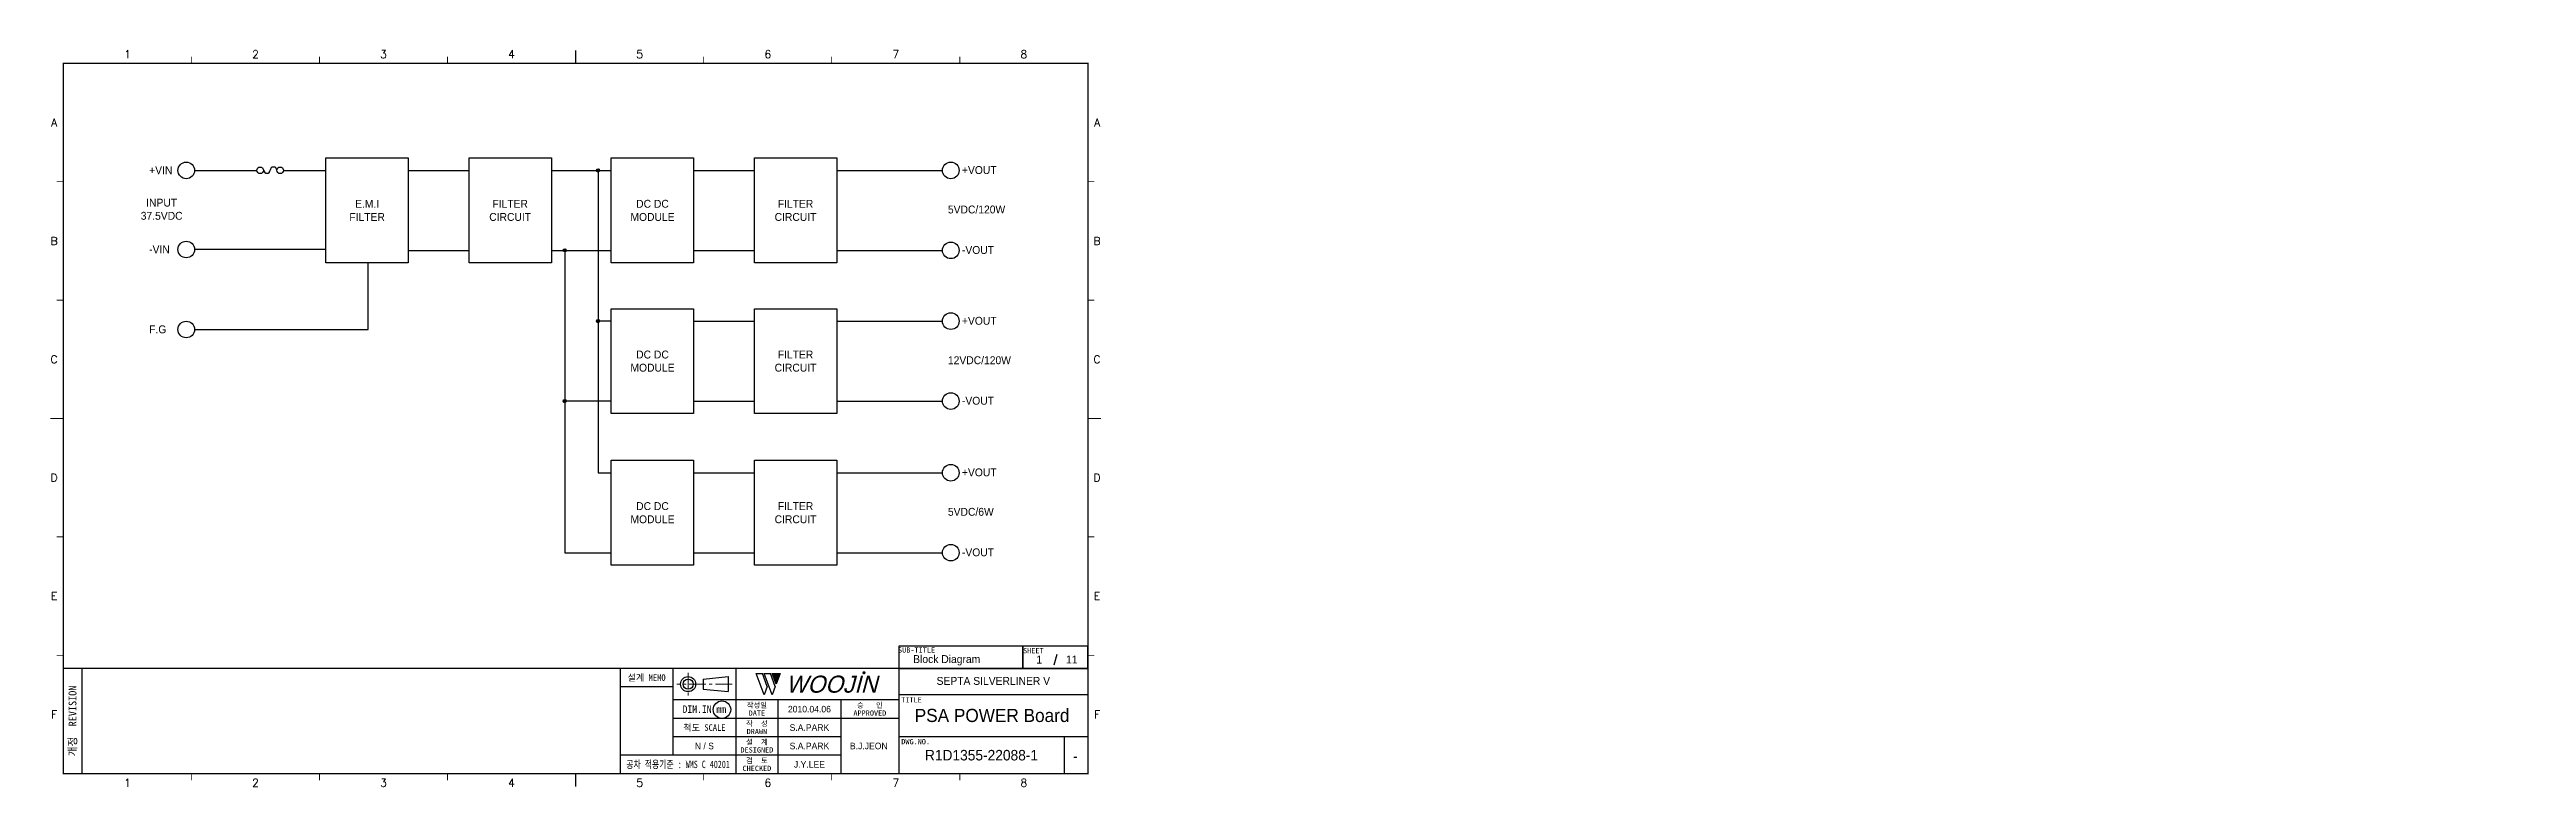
# Model space of a CAD drawing. Extents: x 10 to 953, y 10 to 290.
import ezdxf
from ezdxf.enums import TextEntityAlignment as Align

# ---------------------------------------------------------------- set-up
doc = ezdxf.new("R2010")
doc.units = 0
doc.header["$LTSCALE"] = 5
doc.header["$MEASUREMENT"] = 0
doc.linetypes.add('CENTER', pattern=[2, 1.25, -0.25, 0.25, -0.25])
doc.layers.get('0').update_dxf_attribs({"linetype": 'CONTINUOUS', "lineweight": 25})
doc.layers.add('2', color=2, linetype='CENTER', lineweight=13)
doc.layers.add('6', color=6, linetype='CONTINUOUS', lineweight=13)
for name, color, linetype in [('_______1', 160, 'CONTINUOUS'), ('SHEET', 3, 'CONTINUOUS'), ('문자', 4, 'CONTINUOUS'), ('테두리', 3, 'CONTINUOUS')]:
    doc.layers.add(name, color=color, linetype=linetype)
doc.styles.add('MARK', font='ARLRDBD.TTF')
doc.styles.get("Standard").update_dxf_attribs({"font": 'simplex.shx'})
doc.styles.add('굴림', font='')
doc.styles.add('굴림체', font='')
doc.styles.get('굴림').set_extended_font_data('Gulim')
doc.styles.get('굴림체').set_extended_font_data('GulimChe')

# ---------------------------------------------------------------- blocks, each defined once
blk = doc.blocks.new('B')
at = {"layer": '문자'}
blk.add_hatch(color=7, dxfattribs=at).paths.add_polyline_path([(13.79, 10), (15.31, 6), (16.84, 10)])
at = {"color": 7, "const_width": 0.6}
blk.add_lwpolyline([(48.46, 10.32, 1), (49.06, 10.32, 1)], format="xyb", close=True, dxfattribs=at)
at = {"layer": '문자', "color": 7}
for p, q in [((10.73, 2), (7.68, 10)), ((7.68, 10), (10.09, 10)), ((11.94, 5.16), (10.09, 10)), ((10.73, 10), (13.15, 10)), ((13.79, 2), (10.73, 10)), ((14.99, 5.16), (13.15, 10)), ((13.79, 10), (16.84, 10)), ((15.31, 6), (13.79, 10)), ((16.84, 10), (15.31, 6)), ((11.94, 5.16), (10.73, 2)), ((14.99, 5.16), (13.79, 2))]:
    blk.add_line(p, q, dxfattribs=at)
at = {"layer": '문자', "color": 7, "style": 'MARK', "oblique": 15}
blk.add_text('WOOJIN', height=6.5, dxfattribs=at).set_placement((36.4, 6), align=Align.MIDDLE_CENTER)
blk = doc.blocks.new('C')
at = {"color": 7}
blk.add_line((15, 285), (15, 285), dxfattribs=at)
at = {"layer": '2', "color": 7}
for p, q in [((269.53, 49), (248.48, 49)), ((252.83, 53.35), (252.83, 44.65))]:
    blk.add_line(p, q, dxfattribs=at)
at = {"layer": 'SHEET', "color": 7}
for p, q in [((393.14, 60.3), (392.07, 56.28)), ((22, 55), (22, 15)), ((227, 55), (227, 15)), ((247, 48), (227, 48)), ((247, 55), (247, 22)), ((258.53, 50.9), (268.03, 51.85)), ((258.53, 50.9), (258.53, 47.1)), ((268.03, 51.85), (268.03, 46.15)), ((271, 55), (271, 15)), ((271, 55), (271, 15)), ((333, 55), (333, 15)), ((333, 43), (247, 43)), ((258.53, 47.1), (268.03, 46.15)), ((287, 43), (287, 15)), ((311, 43), (311, 15)), ((405, 45), (333, 45)), ((333, 36), (247, 36)), ((311, 29), (247, 29)), ((405, 29), (333, 29)), ((396, 29), (396, 15)), ((311, 22), (227, 22))]:
    blk.add_line(p, q, dxfattribs=at)
for points in [[(333, 55), (380.19, 55), (380.19, 63.49), (333, 63.49)], [(380.19, 55), (405, 55), (405, 63.49), (380.19, 63.49)]]:
    blk.add_lwpolyline(points, close=True, dxfattribs=at)
for centre, radius in [((252.83, 49), 2.85), ((252.83, 49), 1.9), ((265.7, 39.32), 3.32)]:
    blk.add_circle(centre, radius, dxfattribs=at)
at = {"layer": '테두리', "color": 7}
blk.add_line((405, 285), (405, 15), dxfattribs=at)
for points, const_width in [([(15, 285), (15, 15), (405, 15), (405, 285), (15, 285)], 0.5), ([(63.75, 287.5), (63.75, 285)], 0.3), ([(112.5, 287.5), (112.5, 285)], 0.3), ([(161.25, 287.5), (161.25, 285)], 0.3), ([(210, 290), (210, 285)], 0.5), ([(258.75, 287.5), (258.75, 285)], 0.3), ([(307.5, 287.5), (307.5, 285)], 0.3), ([(356.25, 287.5), (356.25, 285)], 0.3), ([(12.5, 240), (15, 240)], 0.3), ([(407.5, 240), (405, 240)], 0.3), ([(12.5, 195), (15, 195)], 0.3), ([(407.5, 195), (405, 195)], 0.3), ([(10, 150), (15, 150)], 0.5), ([(410, 150), (405, 150)], 0.5), ([(12.5, 105), (15, 105)], 0.3), ([(407.5, 105), (405, 105)], 0.3), ([(12.5, 60), (15, 60)], 0.3), ([(407.5, 60), (405, 60)], 0.3), ([(15, 55), (405, 55)], 0.5), ([(63.75, 12.5), (63.75, 15)], 0.3), ([(112.5, 12.5), (112.5, 15)], 0.3), ([(161.25, 12.5), (161.25, 15)], 0.3), ([(210, 10), (210, 15)], 0.5), ([(258.75, 12.5), (258.75, 15)], 0.3), ([(307.5, 12.5), (307.5, 15)], 0.3), ([(356.25, 12.5), (356.25, 15)], 0.3)]:
    blk.add_lwpolyline(points, dxfattribs=dict(at, const_width=const_width))
at = {"color": 7}
blk.add_blockref('B', (271, 43), dxfattribs=at)
at = {"layer": '문자', "color": 7}
for s, p in [('1', (39.38, 288.5)), ('2', (88.12, 288.5)), ('3', (136.88, 288.5)), ('4', (185.62, 288.5)), ('5', (234.38, 288.5)), ('6', (283.12, 288.5)), ('7', (331.88, 288.5)), ('8', (380.62, 288.5)), ('A', (11.5, 262.5)), ('A', (408.5, 262.5)), ('B', (11.5, 217.5)), ('B', (408.5, 217.5)), ('C', (11.5, 172.5)), ('C', (408.5, 172.5)), ('D', (11.5, 127.5)), ('D', (408.5, 127.5)), ('E', (11.5, 82.5)), ('E', (408.5, 82.5)), ('F', (11.5, 37.5)), ('F', (408.5, 37.5)), ('1', (39.38, 11.5)), ('2', (88.12, 11.5)), ('3', (136.88, 11.5)), ('4', (185.62, 11.5)), ('5', (234.38, 11.5)), ('6', (283.12, 11.5)), ('7', (331.88, 11.5)), ('8', (380.62, 11.5))]:
    blk.add_text(s, height=3, dxfattribs=at).set_placement(p, align=Align.MIDDLE)
at = {"layer": '문자', "color": 7, "style": '굴림체'}
for s, height, p in [('SUB-TITLE', 2, (339.77, 61.98)), ('SHEET', 2, (384.24, 61.74)), ('설계 MEMO', 2.5, (237, 51.5)), ('DIM.IN mm', 2.85, (259, 39.5)), ('작성일', 2, (279, 41)), ('DATE', 2, (279, 38)), ('APPROVED', 2, (322, 38)), ('승   인', 2, (322, 41)), ('척도 SCALE', 2.5, (259, 32.5)), ('작  성', 2, (279, 34)), ('DRAWN', 2, (279, 31)), ('DESIGNED', 2, (279, 24)), ('설  계', 2, (279, 27)), ('검  토', 2, (279, 20)), ('CHECKED', 2, (279, 17))]:
    blk.add_text(s, height=height, dxfattribs=at).set_placement(p, align=Align.MIDDLE_CENTER)
blk.add_text('개정  REVISION', height=3, rotation=90, dxfattribs=at).set_placement((18.5, 35), align=Align.MIDDLE_CENTER)
for s, p in [('TITLE', (333.95, 42.05)), ('DWG.NO.', (333.95, 26.15))]:
    blk.add_text(s, height=2, dxfattribs=at).set_placement(p)
at = {"layer": '문자', "color": 7, "style": '굴림체', "width": 0.75}
blk.add_text('공차 적용기준 : WMS C 40201', height=2.85, dxfattribs=at).set_placement((249, 18.5), align=Align.MIDDLE_CENTER)

msp = doc.modelspace()

# ---------------------------------------------------------------- linework, layer by layer
at = {"layer": '_______1', "color": 7}
for p, q in [((114.97, 249.06), (146.3, 249.06)), ((114.97, 209.16), (114.97, 249.06)), ((146.3, 249.06), (146.3, 209.16)), ((169.42, 249.06), (200.79, 249.06)), ((169.42, 209.16), (169.42, 249.06)), ((200.79, 249.06), (200.79, 209.16)), ((223.59, 249.06), (254.92, 249.06)), ((223.59, 209.16), (223.59, 249.06)), ((254.92, 249.06), (254.92, 209.16)), ((278.05, 249.06), (309.41, 249.06)), ((278.05, 209.16), (278.05, 249.06)), ((309.41, 249.06), (309.41, 209.16)), ((64.94, 244.31), (74.43, 244.31)), ((74.11, 244.31), (84.56, 244.31)), ((84.24, 244.31), (88.67, 244.31)), ((98.8, 244.31), (104.19, 244.31)), ((103.87, 244.31), (114.97, 244.31)), ((146.3, 244.31), (169.1, 244.31)), ((200.79, 244.31), (223.59, 244.31)), ((218.52, 244.31), (218.52, 129.37)), ((254.92, 244.31), (277.72, 244.31)), ((309.41, 244.31), (349.63, 244.31)), ((114.97, 214.25), (64.96, 214.25)), ((146.3, 209.16), (114.97, 209.16)), ((131.09, 183.82), (131.09, 209.16)), ((146.3, 213.91), (169.1, 213.91)), ((200.79, 209.16), (169.42, 209.16)), ((200.79, 213.91), (223.59, 213.91)), ((205.86, 213.91), (205.86, 98.97)), ((254.92, 209.16), (223.59, 209.16)), ((254.92, 213.91), (277.72, 213.91)), ((309.41, 209.16), (278.05, 209.16)), ((309.41, 213.91), (349.63, 213.91)), ((333.79, 213.91), (349.63, 213.91)), ((223.59, 191.75), (254.92, 191.75)), ((223.59, 151.85), (223.59, 191.75)), ((254.92, 191.75), (254.92, 151.85)), ((278.05, 191.75), (309.41, 191.75)), ((278.05, 151.85), (278.05, 191.75)), ((309.41, 191.75), (309.41, 151.85)), ((64.94, 183.82), (131.09, 183.82)), ((223.59, 187), (218.52, 187)), ((254.92, 187), (277.72, 187)), ((309.41, 187), (349.63, 187)), ((223.59, 156.6), (205.86, 156.6)), ((254.92, 151.85), (223.59, 151.85)), ((254.92, 156.6), (277.72, 156.6)), ((309.41, 151.85), (278.05, 151.85)), ((309.41, 156.6), (349.63, 156.6)), ((333.79, 156.6), (349.63, 156.6)), ((223.59, 134.12), (254.92, 134.12)), ((223.59, 94.22), (223.59, 134.12)), ((254.92, 134.12), (254.92, 94.22)), ((278.05, 134.12), (309.41, 134.12)), ((278.05, 94.22), (278.05, 134.12)), ((309.41, 134.12), (309.41, 94.22)), ((218.52, 129.37), (223.59, 129.37)), ((254.92, 129.37), (277.72, 129.37)), ((309.41, 129.37), (349.63, 129.37)), ((205.86, 98.97), (223.59, 98.97)), ((254.92, 98.97), (277.72, 98.97)), ((309.41, 98.97), (349.63, 98.97)), ((333.79, 98.97), (349.63, 98.97)), ((254.92, 94.22), (223.59, 94.22)), ((309.41, 94.22), (278.05, 94.22))]:
    msp.add_line(p, q, dxfattribs=at)
for centre in [(61.8, 244.33), (352.81, 244.33), (61.8, 214.25), (352.81, 213.93), (352.81, 187.02), (61.8, 183.84), (352.81, 156.62), (352.81, 129.39), (352.81, 98.99)]:
    msp.add_circle(centre, 3.16, dxfattribs=at)
for centre, major_axis, ratio in [((218.52, 244.33), (0, -0.623), 0.968247), ((218.57, 244.33), (0, -0.302), 0.935644), ((205.86, 213.93), (0, -0.623), 0.968771), ((205.9, 213.93), (0, -0.302), 0.935644), ((218.52, 187.02), (0, -0.623), 0.968247), ((218.57, 187.02), (0, -0.302), 0.935644), ((205.86, 156.62), (0, -0.623), 0.968508), ((205.9, 156.62), (0, -0.301), 0.936114)]:
    msp.add_ellipse(centre, major_axis=major_axis, ratio=ratio, dxfattribs=at)
for points, knots in [([(89.95, 243.1), (90.68, 243.1), (91.2, 243.67), (91.2, 244.35), (91.2, 245.07), (90.68, 245.6), (89.95, 245.6), (89.27, 245.6), (88.71, 245.07), (88.71, 244.35), (88.71, 243.67), (89.27, 243.1), (89.95, 243.1)], [0, 0, 0, 0, 1, 1, 1, 2, 2, 2, 3, 3, 3, 4, 4, 4, 4]), ([(96.27, 244.35), (96.27, 245.07), (95.74, 245.6), (95.02, 245.6), (94.34, 245.6), (93.77, 245.07), (93.77, 244.35)], [0, 0, 0, 0, 1, 1, 1, 2, 2, 2, 2]), ([(97.55, 243.1), (98.28, 243.1), (98.8, 243.67), (98.8, 244.35), (98.8, 245.07), (98.28, 245.6), (97.55, 245.6), (96.87, 245.6), (96.31, 245.07), (96.31, 244.35), (96.31, 243.67), (96.87, 243.1), (97.55, 243.1)], [0, 0, 0, 0, 1, 1, 1, 2, 2, 2, 3, 3, 3, 4, 4, 4, 4]), ([(91.28, 244.35), (91.36, 243.71), (91.88, 243.22), (92.53, 243.22), (93.17, 243.22), (93.69, 243.71), (93.77, 244.35)], [0, 0, 0, 0, 1, 1, 1, 2, 2, 2, 2])]:
    msp.add_open_spline(points, degree=3, knots=knots, dxfattribs=at)

# ---------------------------------------------------------------- block references
msp.add_blockref('C', (0, 0))

# ---------------------------------------------------------------- texts
at = {"style": '굴림'}
for s, height, p in [('Block Diagram', 3, (351.26, 58.53)), ('1', 3, (386.46, 58.33)), ('11', 3, (398.85, 58.38)), ('SEPTA SILVERLINER V', 3, (369, 50.24)), ('2010.04.06', 2.5, (299, 39.5)), ('PSA POWER Board', 5, (368.53, 37.11)), ('S.A.PARK', 2.5, (299, 32.5)), ('N / S', 2.5, (259, 25.5)), ('S.A.PARK', 2.5, (299, 25.5)), ('J.Y.LEE', 2.5, (299, 18.5)), ('B.J.JEON', 2.5, (321.59, 25.5)), ('R1D1355-22088-1', 4, (364.5, 22)), ('-', 4, (400.27, 21.65))]:
    msp.add_text(s, height=height, dxfattribs=at).set_placement(p, align=Align.MIDDLE_CENTER)
at = {"char_height": 3, "style": '굴림'}
for s, width, insert, attachment_point in [('+VIN', 18.9647, (47.67, 245.89), 1), ('+VOUT', 18.9647, (357.05, 245.96), 1), ('INPUT\\P37.5VDC', 18.9647, (52.43, 233.56), 2), ('E.M.I\\PFILTER', 31.3289, (130.63, 229.11), 5), ('FILTER\\PCIRCUIT', 31.3289, (185.08, 229.11), 5), ('DC DC\\PMODULE', 31.3289, (239.26, 229.11), 5), ('FILTER\\PCIRCUIT', 31.3289, (293.71, 229.11), 5), ('5VDC/120W', 18.9647, (351.71, 230.96), 1), ('-VIN', 18.9647, (47.67, 215.8), 1), ('-VOUT', 18.9647, (357.05, 215.56), 1), ('+VOUT', 18.9647, (357.05, 188.65), 1), ('F.G', 18.9647, (47.67, 185.4), 1), ('DC DC\\PMODULE', 31.3289, (239.26, 171.8), 5), ('FILTER\\PCIRCUIT', 31.3289, (293.71, 171.8), 5), ('12VDC/120W', 18.9647, (351.71, 173.65), 1), ('-VOUT', 18.9647, (357.05, 158.25), 1), ('+VOUT', 18.9647, (357.05, 131.02), 1), ('DC DC\\PMODULE', 31.3289, (239.26, 114.17), 5), ('FILTER\\PCIRCUIT', 31.3289, (293.71, 114.17), 5), ('5VDC/6W', 18.9647, (351.71, 116.02), 1), ('-VOUT', 18.9647, (357.05, 100.62), 1)]:
    msp.add_mtext_dynamic_manual_height_columns(s, width=width, gutter_width=15, heights=[0], dxfattribs=dict(at, insert=insert, attachment_point=attachment_point))
at = {"layer": '6', "char_height": 3.5278, "width": 39.2183, "attachment_point": 4}
for insert in [(295.11, 181.28), (295.11, 173.63)]:
    msp.add_mtext('{\\fﾱﾼﾸﾲ|b0|i0|c129;\\C7;', dxfattribs=dict(at, insert=insert))
at = {"layer": '6', "color": 4, "char_height": 3, "attachment_point": 4, "style": '굴림체'}
for insert, width in [((905.28, 137.42), 36.962), ((952.58, 106.26), 52.2944), ((952.58, 102.14), 52.2944), ((573.67, 73.54), 36.962)]:
    msp.add_mtext('{\\fﾱﾼﾸﾲ|b0|i0|c129;\\C7;', dxfattribs=dict(at, insert=insert, width=width))

doc.saveas('drawing.dxf')
